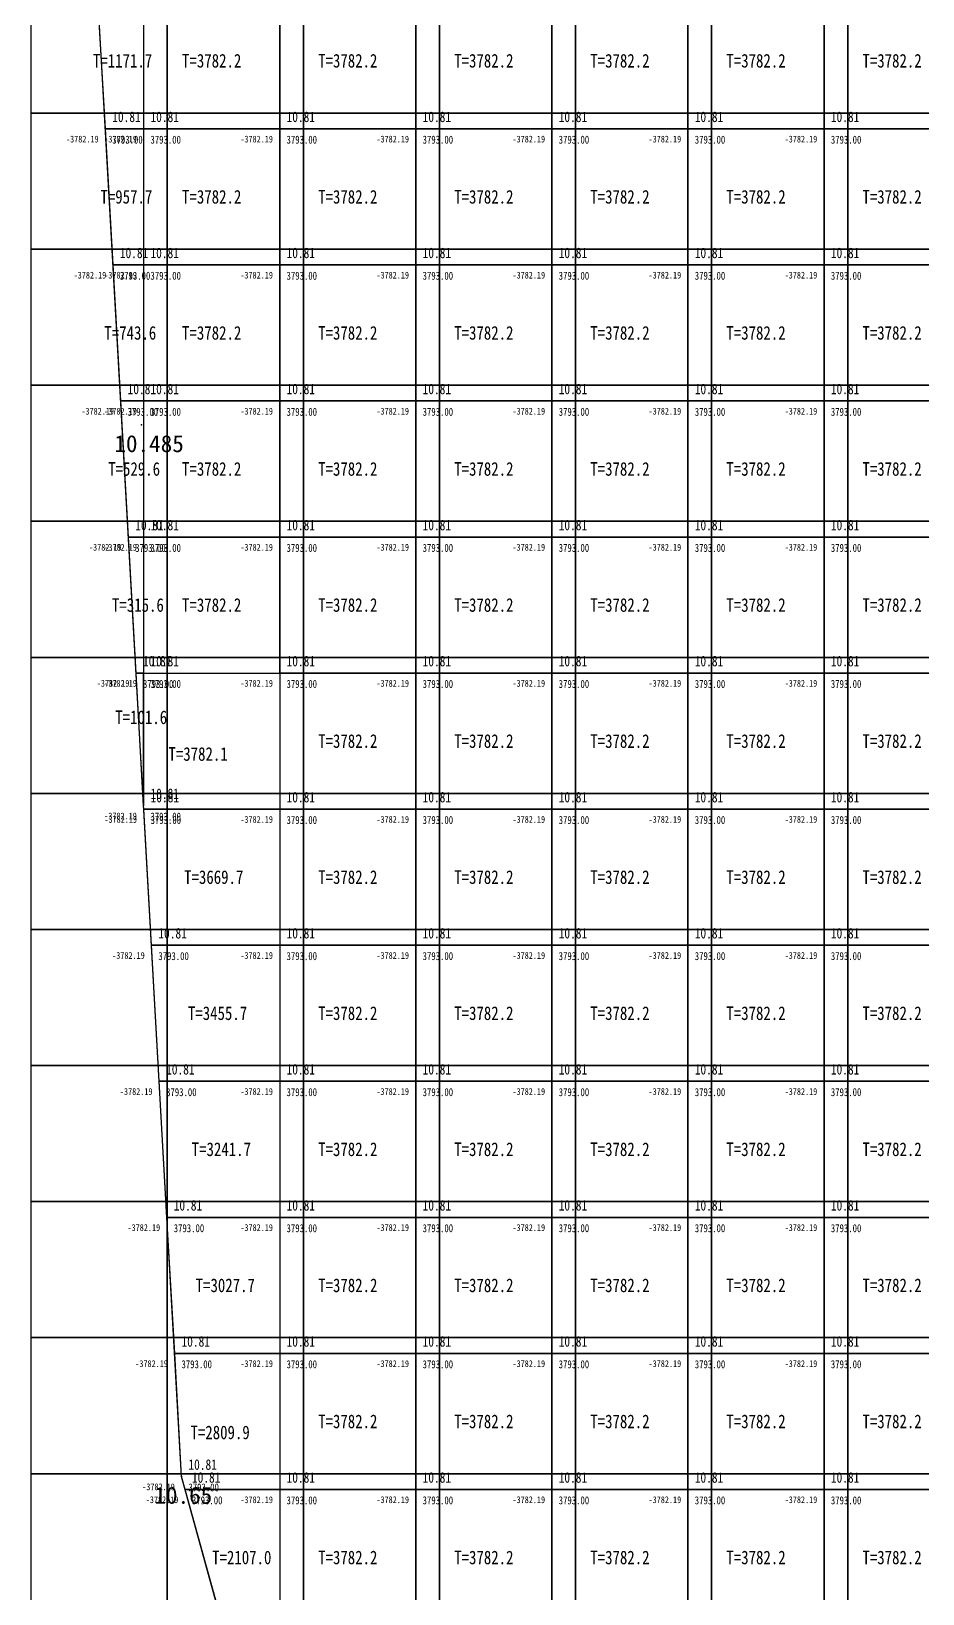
# Model space of a CAD drawing. Extents: x 2802 to 2877, y 3673 to 3804.
# Drawn here: x 2845.17 to 2851.73, y 3756.23 to 3767.72 of the extents above; entities that cross this region are included whole.
import ezdxf
from ezdxf.enums import TextEntityAlignment as Align

# ---------------------------------------------------------------- set-up
doc = ezdxf.new("R2010")
doc.units = 0
doc.header["$LTSCALE"] = 0.5
doc.header["$MEASUREMENT"] = 0
for name, color, linetype in [('FGW', 3, 'Continuous'), ('SHITI', 10, 'Continuous'), ('ZHUJI', 50, 'Continuous')]:
    doc.layers.add(name, color=color, linetype=linetype)

msp = doc.modelspace()

# ---------------------------------------------------------------- linework, layer by layer
for points in [[(2845.174, 3767.116), (2845.174, 3768.116), (2846.174, 3768.116), (2846.174, 3767.116), (2845.174, 3767.116)], [(2846.174, 3767.116), (2846.174, 3768.116), (2847.174, 3768.116), (2847.174, 3767.116), (2846.174, 3767.116)], [(2847.174, 3767.116), (2847.174, 3768.116), (2848.174, 3768.116), (2848.174, 3767.116), (2847.174, 3767.116)], [(2848.174, 3767.116), (2848.174, 3768.116), (2849.174, 3768.116), (2849.174, 3767.116), (2848.174, 3767.116)], [(2849.174, 3767.116), (2849.174, 3768.116), (2850.174, 3768.116), (2850.174, 3767.116), (2849.174, 3767.116)], [(2850.174, 3767.116), (2850.174, 3768.116), (2851.174, 3768.116), (2851.174, 3767.116), (2850.174, 3767.116)], [(2851.174, 3767.116), (2851.174, 3768.116), (2852.174, 3768.116), (2852.174, 3767.116), (2851.174, 3767.116)], [(2845.174, 3766.116), (2845.174, 3767.116), (2846.174, 3767.116), (2846.174, 3766.116), (2845.174, 3766.116)], [(2846.174, 3766.116), (2846.174, 3767.116), (2847.174, 3767.116), (2847.174, 3766.116), (2846.174, 3766.116)], [(2847.174, 3766.116), (2847.174, 3767.116), (2848.174, 3767.116), (2848.174, 3766.116), (2847.174, 3766.116)], [(2848.174, 3766.116), (2848.174, 3767.116), (2849.174, 3767.116), (2849.174, 3766.116), (2848.174, 3766.116)], [(2849.174, 3766.116), (2849.174, 3767.116), (2850.174, 3767.116), (2850.174, 3766.116), (2849.174, 3766.116)], [(2850.174, 3766.116), (2850.174, 3767.116), (2851.174, 3767.116), (2851.174, 3766.116), (2850.174, 3766.116)], [(2851.174, 3766.116), (2851.174, 3767.116), (2852.174, 3767.116), (2852.174, 3766.116), (2851.174, 3766.116)], [(2845.174, 3765.116), (2845.174, 3766.116), (2846.174, 3766.116), (2846.174, 3765.116), (2845.174, 3765.116)], [(2846.174, 3765.116), (2846.174, 3766.116), (2847.174, 3766.116), (2847.174, 3765.116), (2846.174, 3765.116)], [(2847.174, 3765.116), (2847.174, 3766.116), (2848.174, 3766.116), (2848.174, 3765.116), (2847.174, 3765.116)], [(2848.174, 3765.116), (2848.174, 3766.116), (2849.174, 3766.116), (2849.174, 3765.116), (2848.174, 3765.116)], [(2849.174, 3765.116), (2849.174, 3766.116), (2850.174, 3766.116), (2850.174, 3765.116), (2849.174, 3765.116)], [(2850.174, 3765.116), (2850.174, 3766.116), (2851.174, 3766.116), (2851.174, 3765.116), (2850.174, 3765.116)], [(2851.174, 3765.116), (2851.174, 3766.116), (2852.174, 3766.116), (2852.174, 3765.116), (2851.174, 3765.116)], [(2845.174, 3764.116), (2845.174, 3765.116), (2846.174, 3765.116), (2846.174, 3764.116), (2845.174, 3764.116)], [(2846.174, 3764.116), (2846.174, 3765.116), (2847.174, 3765.116), (2847.174, 3764.116), (2846.174, 3764.116)], [(2847.174, 3764.116), (2847.174, 3765.116), (2848.174, 3765.116), (2848.174, 3764.116), (2847.174, 3764.116)], [(2848.174, 3764.116), (2848.174, 3765.116), (2849.174, 3765.116), (2849.174, 3764.116), (2848.174, 3764.116)], [(2849.174, 3764.116), (2849.174, 3765.116), (2850.174, 3765.116), (2850.174, 3764.116), (2849.174, 3764.116)], [(2850.174, 3764.116), (2850.174, 3765.116), (2851.174, 3765.116), (2851.174, 3764.116), (2850.174, 3764.116)], [(2851.174, 3764.116), (2851.174, 3765.116), (2852.174, 3765.116), (2852.174, 3764.116), (2851.174, 3764.116)], [(2845.174, 3763.116), (2845.174, 3764.116), (2846.174, 3764.116), (2846.174, 3763.116), (2845.174, 3763.116)], [(2846.174, 3763.116), (2846.174, 3764.116), (2847.174, 3764.116), (2847.174, 3763.116), (2846.174, 3763.116)], [(2847.174, 3763.116), (2847.174, 3764.116), (2848.174, 3764.116), (2848.174, 3763.116), (2847.174, 3763.116)], [(2848.174, 3763.116), (2848.174, 3764.116), (2849.174, 3764.116), (2849.174, 3763.116), (2848.174, 3763.116)], [(2849.174, 3763.116), (2849.174, 3764.116), (2850.174, 3764.116), (2850.174, 3763.116), (2849.174, 3763.116)], [(2850.174, 3763.116), (2850.174, 3764.116), (2851.174, 3764.116), (2851.174, 3763.116), (2850.174, 3763.116)], [(2851.174, 3763.116), (2851.174, 3764.116), (2852.174, 3764.116), (2852.174, 3763.116), (2851.174, 3763.116)], [(2845.174, 3762.116), (2845.174, 3763.116), (2846.174, 3763.116), (2846.174, 3762.116), (2845.174, 3762.116)], [(2846.174, 3762.116), (2846.174, 3763.116), (2847.174, 3763.116), (2847.174, 3762.116), (2846.174, 3762.116)], [(2847.174, 3762.116), (2847.174, 3763.116), (2848.174, 3763.116), (2848.174, 3762.116), (2847.174, 3762.116)], [(2848.174, 3762.116), (2848.174, 3763.116), (2849.174, 3763.116), (2849.174, 3762.116), (2848.174, 3762.116)], [(2849.174, 3762.116), (2849.174, 3763.116), (2850.174, 3763.116), (2850.174, 3762.116), (2849.174, 3762.116)], [(2850.174, 3762.116), (2850.174, 3763.116), (2851.174, 3763.116), (2851.174, 3762.116), (2850.174, 3762.116)], [(2851.174, 3762.116), (2851.174, 3763.116), (2852.174, 3763.116), (2852.174, 3762.116), (2851.174, 3762.116)], [(2845.174, 3761.116), (2845.174, 3762.116), (2846.174, 3762.116), (2846.174, 3761.116), (2845.174, 3761.116)], [(2846.174, 3761.116), (2846.174, 3762.116), (2847.174, 3762.116), (2847.174, 3761.116), (2846.174, 3761.116)], [(2847.174, 3761.116), (2847.174, 3762.116), (2848.174, 3762.116), (2848.174, 3761.116), (2847.174, 3761.116)], [(2848.174, 3761.116), (2848.174, 3762.116), (2849.174, 3762.116), (2849.174, 3761.116), (2848.174, 3761.116)], [(2849.174, 3761.116), (2849.174, 3762.116), (2850.174, 3762.116), (2850.174, 3761.116), (2849.174, 3761.116)], [(2850.174, 3761.116), (2850.174, 3762.116), (2851.174, 3762.116), (2851.174, 3761.116), (2850.174, 3761.116)], [(2851.174, 3761.116), (2851.174, 3762.116), (2852.174, 3762.116), (2852.174, 3761.116), (2851.174, 3761.116)], [(2845.174, 3760.116), (2845.174, 3761.116), (2846.174, 3761.116), (2846.174, 3760.116), (2845.174, 3760.116)], [(2846.174, 3760.116), (2846.174, 3761.116), (2847.174, 3761.116), (2847.174, 3760.116), (2846.174, 3760.116)], [(2847.174, 3760.116), (2847.174, 3761.116), (2848.174, 3761.116), (2848.174, 3760.116), (2847.174, 3760.116)], [(2848.174, 3760.116), (2848.174, 3761.116), (2849.174, 3761.116), (2849.174, 3760.116), (2848.174, 3760.116)], [(2849.174, 3760.116), (2849.174, 3761.116), (2850.174, 3761.116), (2850.174, 3760.116), (2849.174, 3760.116)], [(2850.174, 3760.116), (2850.174, 3761.116), (2851.174, 3761.116), (2851.174, 3760.116), (2850.174, 3760.116)], [(2851.174, 3760.116), (2851.174, 3761.116), (2852.174, 3761.116), (2852.174, 3760.116), (2851.174, 3760.116)], [(2845.174, 3759.116), (2845.174, 3760.116), (2846.174, 3760.116), (2846.174, 3759.116), (2845.174, 3759.116)], [(2846.174, 3759.116), (2846.174, 3760.116), (2847.174, 3760.116), (2847.174, 3759.116), (2846.174, 3759.116)], [(2847.174, 3759.116), (2847.174, 3760.116), (2848.174, 3760.116), (2848.174, 3759.116), (2847.174, 3759.116)], [(2848.174, 3759.116), (2848.174, 3760.116), (2849.174, 3760.116), (2849.174, 3759.116), (2848.174, 3759.116)], [(2849.174, 3759.116), (2849.174, 3760.116), (2850.174, 3760.116), (2850.174, 3759.116), (2849.174, 3759.116)], [(2850.174, 3759.116), (2850.174, 3760.116), (2851.174, 3760.116), (2851.174, 3759.116), (2850.174, 3759.116)], [(2851.174, 3759.116), (2851.174, 3760.116), (2852.174, 3760.116), (2852.174, 3759.116), (2851.174, 3759.116)], [(2845.174, 3758.116), (2845.174, 3759.116), (2846.174, 3759.116), (2846.174, 3758.116), (2845.174, 3758.116)], [(2846.174, 3758.116), (2846.174, 3759.116), (2847.174, 3759.116), (2847.174, 3758.116), (2846.174, 3758.116)], [(2847.174, 3758.116), (2847.174, 3759.116), (2848.174, 3759.116), (2848.174, 3758.116), (2847.174, 3758.116)], [(2848.174, 3758.116), (2848.174, 3759.116), (2849.174, 3759.116), (2849.174, 3758.116), (2848.174, 3758.116)], [(2849.174, 3758.116), (2849.174, 3759.116), (2850.174, 3759.116), (2850.174, 3758.116), (2849.174, 3758.116)], [(2850.174, 3758.116), (2850.174, 3759.116), (2851.174, 3759.116), (2851.174, 3758.116), (2850.174, 3758.116)], [(2851.174, 3758.116), (2851.174, 3759.116), (2852.174, 3759.116), (2852.174, 3758.116), (2851.174, 3758.116)], [(2845.174, 3757.116), (2845.174, 3758.116), (2846.174, 3758.116), (2846.174, 3757.116), (2845.174, 3757.116)], [(2846.174, 3757.116), (2846.174, 3758.116), (2847.174, 3758.116), (2847.174, 3757.116), (2846.174, 3757.116)], [(2847.174, 3757.116), (2847.174, 3758.116), (2848.174, 3758.116), (2848.174, 3757.116), (2847.174, 3757.116)], [(2848.174, 3757.116), (2848.174, 3758.116), (2849.174, 3758.116), (2849.174, 3757.116), (2848.174, 3757.116)], [(2849.174, 3757.116), (2849.174, 3758.116), (2850.174, 3758.116), (2850.174, 3757.116), (2849.174, 3757.116)], [(2850.174, 3757.116), (2850.174, 3758.116), (2851.174, 3758.116), (2851.174, 3757.116), (2850.174, 3757.116)], [(2851.174, 3757.116), (2851.174, 3758.116), (2852.174, 3758.116), (2852.174, 3757.116), (2851.174, 3757.116)], [(2845.174, 3756.116), (2845.174, 3757.116), (2846.174, 3757.116), (2846.174, 3756.116), (2845.174, 3756.116)], [(2846.174, 3756.116), (2846.174, 3757.116), (2847.174, 3757.116), (2847.174, 3756.116), (2846.174, 3756.116)], [(2847.174, 3756.116), (2847.174, 3757.116), (2848.174, 3757.116), (2848.174, 3756.116), (2847.174, 3756.116)], [(2848.174, 3756.116), (2848.174, 3757.116), (2849.174, 3757.116), (2849.174, 3756.116), (2848.174, 3756.116)], [(2849.174, 3756.116), (2849.174, 3757.116), (2850.174, 3757.116), (2850.174, 3756.116), (2849.174, 3756.116)], [(2850.174, 3756.116), (2850.174, 3757.116), (2851.174, 3757.116), (2851.174, 3756.116), (2850.174, 3756.116)], [(2851.174, 3756.116), (2851.174, 3757.116), (2852.174, 3757.116), (2852.174, 3756.116), (2851.174, 3756.116)]]:
    msp.add_lwpolyline(points)
at = {"layer": 'FGW', "flags": 128}
for points in [[(2846, 3768), (2846, 3767), (2845.719, 3767), (2845.662, 3768)], [(2846, 3767), (2847, 3767), (2847, 3768), (2846, 3768)], [(2847, 3767), (2848, 3767), (2848, 3768), (2847, 3768)], [(2848, 3767), (2849, 3767), (2849, 3768), (2848, 3768)], [(2849, 3767), (2850, 3767), (2850, 3768), (2849, 3768)], [(2850, 3767), (2851, 3767), (2851, 3768), (2850, 3768)], [(2851, 3767), (2852, 3767), (2852, 3768), (2851, 3768)], [(2846, 3767), (2846, 3766), (2845.775, 3766), (2845.719, 3767)], [(2846, 3766), (2847, 3766), (2847, 3767), (2846, 3767)], [(2847, 3766), (2848, 3766), (2848, 3767), (2847, 3767)], [(2848, 3766), (2849, 3766), (2849, 3767), (2848, 3767)], [(2849, 3766), (2850, 3766), (2850, 3767), (2849, 3767)], [(2850, 3766), (2851, 3766), (2851, 3767), (2850, 3767)], [(2851, 3766), (2852, 3766), (2852, 3767), (2851, 3767)], [(2846, 3766), (2846, 3765), (2845.832, 3765), (2845.775, 3766)], [(2846, 3765), (2847, 3765), (2847, 3766), (2846, 3766)], [(2847, 3765), (2848, 3765), (2848, 3766), (2847, 3766)], [(2848, 3765), (2849, 3765), (2849, 3766), (2848, 3766)], [(2849, 3765), (2850, 3765), (2850, 3766), (2849, 3766)], [(2850, 3765), (2851, 3765), (2851, 3766), (2850, 3766)], [(2851, 3765), (2852, 3765), (2852, 3766), (2851, 3766)], [(2846, 3765), (2846, 3764), (2845.888, 3764), (2845.832, 3765)], [(2846, 3764), (2847, 3764), (2847, 3765), (2846, 3765)], [(2847, 3764), (2848, 3764), (2848, 3765), (2847, 3765)], [(2848, 3764), (2849, 3764), (2849, 3765), (2848, 3765)], [(2849, 3764), (2850, 3764), (2850, 3765), (2849, 3765)], [(2850, 3764), (2851, 3764), (2851, 3765), (2850, 3765)], [(2851, 3764), (2852, 3764), (2852, 3765), (2851, 3765)], [(2846, 3764), (2846, 3763), (2845.945, 3763), (2845.888, 3764)], [(2846, 3763), (2847, 3763), (2847, 3764), (2846, 3764)], [(2847, 3763), (2848, 3763), (2848, 3764), (2847, 3764)], [(2848, 3763), (2849, 3763), (2849, 3764), (2848, 3764)], [(2849, 3763), (2850, 3763), (2850, 3764), (2849, 3764)], [(2850, 3763), (2851, 3763), (2851, 3764), (2850, 3764)], [(2851, 3763), (2852, 3763), (2852, 3764), (2851, 3764)], [(2846, 3763), (2846, 3762.025), (2845.945, 3763)], [(2847, 3763), (2847, 3762), (2846.001, 3762), (2846, 3762.025), (2846, 3763)], [(2847, 3762), (2848, 3762), (2848, 3763), (2847, 3763)], [(2848, 3762), (2849, 3762), (2849, 3763), (2848, 3763)], [(2849, 3762), (2850, 3762), (2850, 3763), (2849, 3763)], [(2850, 3762), (2851, 3762), (2851, 3763), (2850, 3763)], [(2851, 3762), (2852, 3762), (2852, 3763), (2851, 3763)], [(2847, 3762), (2847, 3761), (2846.058, 3761), (2846.001, 3762)], [(2847, 3761), (2848, 3761), (2848, 3762), (2847, 3762)], [(2848, 3761), (2849, 3761), (2849, 3762), (2848, 3762)], [(2849, 3761), (2850, 3761), (2850, 3762), (2849, 3762)], [(2850, 3761), (2851, 3761), (2851, 3762), (2850, 3762)], [(2851, 3761), (2852, 3761), (2852, 3762), (2851, 3762)], [(2847, 3761), (2847, 3760), (2846.115, 3760), (2846.058, 3761)], [(2847, 3760), (2848, 3760), (2848, 3761), (2847, 3761)], [(2848, 3760), (2849, 3760), (2849, 3761), (2848, 3761)], [(2849, 3760), (2850, 3760), (2850, 3761), (2849, 3761)], [(2850, 3760), (2851, 3760), (2851, 3761), (2850, 3761)], [(2851, 3760), (2852, 3760), (2852, 3761), (2851, 3761)], [(2847, 3760), (2847, 3759), (2846.171, 3759), (2846.115, 3760)], [(2847, 3759), (2848, 3759), (2848, 3760), (2847, 3760)], [(2848, 3759), (2849, 3759), (2849, 3760), (2848, 3760)], [(2849, 3759), (2850, 3759), (2850, 3760), (2849, 3760)], [(2850, 3759), (2851, 3759), (2851, 3760), (2850, 3760)], [(2851, 3759), (2852, 3759), (2852, 3760), (2851, 3760)], [(2847, 3759), (2847, 3758), (2846.228, 3758), (2846.171, 3759)], [(2847, 3758), (2848, 3758), (2848, 3759), (2847, 3759)], [(2848, 3758), (2849, 3758), (2849, 3759), (2848, 3759)], [(2849, 3758), (2850, 3758), (2850, 3759), (2849, 3759)], [(2850, 3758), (2851, 3758), (2851, 3759), (2850, 3759)], [(2851, 3758), (2852, 3758), (2852, 3759), (2851, 3759)], [(2847, 3758), (2847, 3757), (2846.305, 3757), (2846.279, 3757.095), (2846.228, 3758)], [(2847, 3757), (2848, 3757), (2848, 3758), (2847, 3758)], [(2848, 3757), (2849, 3757), (2849, 3758), (2848, 3758)], [(2849, 3757), (2850, 3757), (2850, 3758), (2849, 3758)], [(2850, 3757), (2851, 3757), (2851, 3758), (2850, 3758)], [(2851, 3757), (2852, 3757), (2852, 3758), (2851, 3758)], [(2847, 3757), (2847, 3756), (2846.581, 3756), (2846.305, 3757)], [(2847, 3756), (2848, 3756), (2848, 3757), (2847, 3757)], [(2848, 3756), (2849, 3756), (2849, 3757), (2848, 3757)], [(2849, 3756), (2850, 3756), (2850, 3757), (2849, 3757)], [(2850, 3756), (2851, 3756), (2851, 3757), (2850, 3757)], [(2851, 3756), (2852, 3756), (2852, 3757), (2851, 3757)]]:
    msp.add_lwpolyline(points, close=True, dxfattribs=at)
at = {"layer": 'SHITI'}
msp.add_lwpolyline([(2845.174, 3778.428), (2853.8, 3795.293), (2856.23, 3799.039), (2864.64, 3799.283), (2868.952, 3795.959), (2870.191, 3792.979), (2870.586, 3785.879), (2870.663, 3769.646), (2864.182, 3751.04), (2859.717, 3744.891), (2853.723, 3744.116), (2848.263, 3749.893), (2846.279, 3757.095), (2845.423, 3772.222), (2845.174, 3778.428)], close=True, dxfattribs=at)
at = {"layer": 'ZHUJI'}
for p in [(2845.985, 3764.824), (2846.279, 3757.095)]:
    msp.add_point(p, dxfattribs=at)

# ---------------------------------------------------------------- texts
at = {"layer": 'FGW', "width": 0.8}
for s, p in [('T=1171.7', (2845.845, 3767.5)), ('T=3782.2', (2846.5, 3767.5)), ('T=3782.2', (2847.5, 3767.5)), ('T=3782.2', (2848.5, 3767.5)), ('T=3782.2', (2849.5, 3767.5)), ('T=3782.2', (2850.5, 3767.5)), ('T=3782.2', (2851.5, 3767.5)), ('T=957.7', (2845.873, 3766.5)), ('T=3782.2', (2846.5, 3766.5)), ('T=3782.2', (2847.5, 3766.5)), ('T=3782.2', (2848.5, 3766.5)), ('T=3782.2', (2849.5, 3766.5)), ('T=3782.2', (2850.5, 3766.5)), ('T=3782.2', (2851.5, 3766.5)), ('T=743.6', (2845.902, 3765.5)), ('T=3782.2', (2846.5, 3765.5)), ('T=3782.2', (2847.5, 3765.5)), ('T=3782.2', (2848.5, 3765.5)), ('T=3782.2', (2849.5, 3765.5)), ('T=3782.2', (2850.5, 3765.5)), ('T=3782.2', (2851.5, 3765.5)), ('T=529.6', (2845.93, 3764.5)), ('T=3782.2', (2846.5, 3764.5)), ('T=3782.2', (2847.5, 3764.5)), ('T=3782.2', (2848.5, 3764.5)), ('T=3782.2', (2849.5, 3764.5)), ('T=3782.2', (2850.5, 3764.5)), ('T=3782.2', (2851.5, 3764.5)), ('T=315.6', (2845.958, 3763.5)), ('T=3782.2', (2846.5, 3763.5)), ('T=3782.2', (2847.5, 3763.5)), ('T=3782.2', (2848.5, 3763.5)), ('T=3782.2', (2849.5, 3763.5)), ('T=3782.2', (2850.5, 3763.5)), ('T=3782.2', (2851.5, 3763.5)), ('T=101.6', (2845.982, 3762.675)), ('T=3782.2', (2847.5, 3762.5)), ('T=3782.2', (2848.5, 3762.5)), ('T=3782.2', (2849.5, 3762.5)), ('T=3782.2', (2850.5, 3762.5)), ('T=3782.2', (2851.5, 3762.5)), ('T=3782.1', (2846.4, 3762.405)), ('T=3669.7', (2846.515, 3761.5)), ('T=3782.2', (2847.5, 3761.5)), ('T=3782.2', (2848.5, 3761.5)), ('T=3782.2', (2849.5, 3761.5)), ('T=3782.2', (2850.5, 3761.5)), ('T=3782.2', (2851.5, 3761.5)), ('T=3455.7', (2846.543, 3760.5)), ('T=3782.2', (2847.5, 3760.5)), ('T=3782.2', (2848.5, 3760.5)), ('T=3782.2', (2849.5, 3760.5)), ('T=3782.2', (2850.5, 3760.5)), ('T=3782.2', (2851.5, 3760.5)), ('T=3241.7', (2846.571, 3759.5)), ('T=3782.2', (2847.5, 3759.5)), ('T=3782.2', (2848.5, 3759.5)), ('T=3782.2', (2849.5, 3759.5)), ('T=3782.2', (2850.5, 3759.5)), ('T=3782.2', (2851.5, 3759.5)), ('T=3027.7', (2846.6, 3758.5)), ('T=3782.2', (2847.5, 3758.5)), ('T=3782.2', (2848.5, 3758.5)), ('T=3782.2', (2849.5, 3758.5)), ('T=3782.2', (2850.5, 3758.5)), ('T=3782.2', (2851.5, 3758.5)), ('T=3782.2', (2847.5, 3757.5)), ('T=3782.2', (2848.5, 3757.5)), ('T=3782.2', (2849.5, 3757.5)), ('T=3782.2', (2850.5, 3757.5)), ('T=3782.2', (2851.5, 3757.5)), ('T=2809.9', (2846.562, 3757.419)), ('T=2107.0', (2846.721, 3756.5)), ('T=3782.2', (2847.5, 3756.5)), ('T=3782.2', (2848.5, 3756.5)), ('T=3782.2', (2849.5, 3756.5)), ('T=3782.2', (2850.5, 3756.5)), ('T=3782.2', (2851.5, 3756.5))]:
    msp.add_text(s, height=0.1, dxfattribs=at).set_placement(p, align=Align.MIDDLE)
at = {"layer": 'FGW', "color": 2, "width": 0.8}
for p in [(2845.769, 3767.05, 10.814), (2845.769, 3767.05, 10.814), (2846.05, 3767.05, 10.814), (2846.05, 3767.05, 10.814), (2846.05, 3767.05, 10.814), (2847.05, 3767.05, 10.814), (2848.05, 3767.05, 10.814), (2849.05, 3767.05, 10.814), (2850.05, 3767.05, 10.814), (2851.05, 3767.05, 10.814), (2845.825, 3766.05, 10.814), (2845.825, 3766.05, 10.814), (2846.05, 3766.05, 10.814), (2846.05, 3766.05, 10.814), (2846.05, 3766.05, 10.814), (2847.05, 3766.05, 10.814), (2848.05, 3766.05, 10.814), (2849.05, 3766.05, 10.814), (2850.05, 3766.05, 10.814), (2851.05, 3766.05, 10.814), (2845.882, 3765.05, 10.814), (2845.882, 3765.05, 10.814), (2846.05, 3765.05, 10.814), (2846.05, 3765.05, 10.814), (2846.05, 3765.05, 10.814), (2847.05, 3765.05, 10.814), (2848.05, 3765.05, 10.814), (2849.05, 3765.05, 10.814), (2850.05, 3765.05, 10.814), (2851.05, 3765.05, 10.814), (2845.938, 3764.05, 10.814), (2845.938, 3764.05, 10.814), (2846.05, 3764.05, 10.814), (2846.05, 3764.05, 10.814), (2846.05, 3764.05, 10.814), (2847.05, 3764.05, 10.814), (2848.05, 3764.05, 10.814), (2849.05, 3764.05, 10.814), (2850.05, 3764.05, 10.814), (2851.05, 3764.05, 10.814), (2845.995, 3763.05, 10.814), (2845.995, 3763.05, 10.814), (2846.05, 3763.05, 10.814), (2846.05, 3763.05, 10.814), (2846.05, 3763.05, 10.814), (2846.05, 3763.05, 10.814), (2847.05, 3763.05, 10.814), (2847.05, 3763.05, 10.814), (2848.05, 3763.05, 10.814), (2849.05, 3763.05, 10.814), (2850.05, 3763.05, 10.814), (2851.05, 3763.05, 10.814), (2846.05, 3762.075, 10.814), (2846.05, 3762.075, 10.814), (2846.051, 3762.05, 10.814), (2846.051, 3762.05, 10.814), (2847.05, 3762.05, 10.814), (2847.05, 3762.05, 10.814), (2847.05, 3762.05, 10.814), (2848.05, 3762.05, 10.814), (2849.05, 3762.05, 10.814), (2850.05, 3762.05, 10.814), (2851.05, 3762.05, 10.814), (2846.108, 3761.05, 10.814), (2846.108, 3761.05, 10.814), (2847.05, 3761.05, 10.814), (2847.05, 3761.05, 10.814), (2847.05, 3761.05, 10.814), (2848.05, 3761.05, 10.814), (2849.05, 3761.05, 10.814), (2850.05, 3761.05, 10.814), (2851.05, 3761.05, 10.814), (2846.165, 3760.05, 10.814), (2846.165, 3760.05, 10.814), (2847.05, 3760.05, 10.814), (2847.05, 3760.05, 10.814), (2847.05, 3760.05, 10.814), (2848.05, 3760.05, 10.814), (2849.05, 3760.05, 10.814), (2850.05, 3760.05, 10.814), (2851.05, 3760.05, 10.814), (2846.221, 3759.05, 10.814), (2846.221, 3759.05, 10.814), (2847.05, 3759.05, 10.814), (2847.05, 3759.05, 10.814), (2847.05, 3759.05, 10.814), (2848.05, 3759.05, 10.814), (2849.05, 3759.05, 10.814), (2850.05, 3759.05, 10.814), (2851.05, 3759.05, 10.814), (2846.278, 3758.05, 10.814), (2846.278, 3758.05, 10.814), (2847.05, 3758.05, 10.814), (2847.05, 3758.05, 10.814), (2847.05, 3758.05, 10.814), (2848.05, 3758.05, 10.814), (2849.05, 3758.05, 10.814), (2850.05, 3758.05, 10.814), (2851.05, 3758.05, 10.814), (2846.329, 3757.145, 10.814), (2846.355, 3757.05, 10.814), (2846.355, 3757.05, 10.814), (2847.05, 3757.05, 10.814), (2847.05, 3757.05, 10.814), (2847.05, 3757.05, 10.814), (2848.05, 3757.05, 10.814), (2849.05, 3757.05, 10.814), (2850.05, 3757.05, 10.814), (2851.05, 3757.05, 10.814)]:
    msp.add_text('10.81', height=0.0769, dxfattribs=at).set_placement(p)
at = {"layer": 'FGW', "color": 6, "width": 0.8}
for p in [(2845.669, 3766.95, 10.814), (2845.669, 3766.95, 10.814), (2845.95, 3766.95, 10.814), (2845.95, 3766.95, 10.814), (2845.95, 3766.95, 10.814), (2846.95, 3766.95, 10.814), (2847.95, 3766.95, 10.814), (2848.95, 3766.95, 10.814), (2849.95, 3766.95, 10.814), (2850.95, 3766.95, 10.814), (2845.725, 3765.95, 10.814), (2845.725, 3765.95, 10.814), (2845.95, 3765.95, 10.814), (2845.95, 3765.95, 10.814), (2845.95, 3765.95, 10.814), (2846.95, 3765.95, 10.814), (2847.95, 3765.95, 10.814), (2848.95, 3765.95, 10.814), (2849.95, 3765.95, 10.814), (2850.95, 3765.95, 10.814), (2845.782, 3764.95, 10.814), (2845.782, 3764.95, 10.814), (2845.95, 3764.95, 10.814), (2845.95, 3764.95, 10.814), (2845.95, 3764.95, 10.814), (2846.95, 3764.95, 10.814), (2847.95, 3764.95, 10.814), (2848.95, 3764.95, 10.814), (2849.95, 3764.95, 10.814), (2850.95, 3764.95, 10.814), (2845.838, 3763.95, 10.814), (2845.838, 3763.95, 10.814), (2845.95, 3763.95, 10.814), (2845.95, 3763.95, 10.814), (2845.95, 3763.95, 10.814), (2846.95, 3763.95, 10.814), (2847.95, 3763.95, 10.814), (2848.95, 3763.95, 10.814), (2849.95, 3763.95, 10.814), (2850.95, 3763.95, 10.814), (2845.895, 3762.95, 10.814), (2845.895, 3762.95, 10.814), (2845.95, 3762.95, 10.814), (2845.95, 3762.95, 10.814), (2845.95, 3762.95, 10.814), (2845.95, 3762.95, 10.814), (2846.95, 3762.95, 10.814), (2846.95, 3762.95, 10.814), (2847.95, 3762.95, 10.814), (2848.95, 3762.95, 10.814), (2849.95, 3762.95, 10.814), (2850.95, 3762.95, 10.814), (2845.95, 3761.975, 10.814), (2845.95, 3761.975, 10.814), (2845.951, 3761.95, 10.814), (2845.951, 3761.95, 10.814), (2846.95, 3761.95, 10.814), (2846.95, 3761.95, 10.814), (2846.95, 3761.95, 10.814), (2847.95, 3761.95, 10.814), (2848.95, 3761.95, 10.814), (2849.95, 3761.95, 10.814), (2850.95, 3761.95, 10.814), (2846.008, 3760.95, 10.814), (2846.008, 3760.95, 10.814), (2846.95, 3760.95, 10.814), (2846.95, 3760.95, 10.814), (2846.95, 3760.95, 10.814), (2847.95, 3760.95, 10.814), (2848.95, 3760.95, 10.814), (2849.95, 3760.95, 10.814), (2850.95, 3760.95, 10.814), (2846.065, 3759.95, 10.814), (2846.065, 3759.95, 10.814), (2846.95, 3759.95, 10.814), (2846.95, 3759.95, 10.814), (2846.95, 3759.95, 10.814), (2847.95, 3759.95, 10.814), (2848.95, 3759.95, 10.814), (2849.95, 3759.95, 10.814), (2850.95, 3759.95, 10.814), (2846.121, 3758.95, 10.814), (2846.121, 3758.95, 10.814), (2846.95, 3758.95, 10.814), (2846.95, 3758.95, 10.814), (2846.95, 3758.95, 10.814), (2847.95, 3758.95, 10.814), (2848.95, 3758.95, 10.814), (2849.95, 3758.95, 10.814), (2850.95, 3758.95, 10.814), (2846.178, 3757.95, 10.814), (2846.178, 3757.95, 10.814), (2846.95, 3757.95, 10.814), (2846.95, 3757.95, 10.814), (2846.95, 3757.95, 10.814), (2847.95, 3757.95, 10.814), (2848.95, 3757.95, 10.814), (2849.95, 3757.95, 10.814), (2850.95, 3757.95, 10.814), (2846.229, 3757.045, 10.814), (2846.255, 3756.95, 10.814), (2846.255, 3756.95, 10.814), (2846.95, 3756.95, 10.814), (2846.95, 3756.95, 10.814), (2846.95, 3756.95, 10.814), (2847.95, 3756.95, 10.814), (2848.95, 3756.95, 10.814), (2849.95, 3756.95, 10.814), (2850.95, 3756.95, 10.814)]:
    msp.add_text('-3782.19', height=0.05, dxfattribs=at).set_placement(p, align=Align.TOP_RIGHT)
at = {"layer": 'FGW', "color": 4, "width": 0.8}
for p in [(2845.769, 3766.95, 10.814), (2845.769, 3766.95, 10.814), (2846.05, 3766.95, 10.814), (2846.05, 3766.95, 10.814), (2846.05, 3766.95, 10.814), (2847.05, 3766.95, 10.814), (2848.05, 3766.95, 10.814), (2849.05, 3766.95, 10.814), (2850.05, 3766.95, 10.814), (2851.05, 3766.95, 10.814), (2845.825, 3765.95, 10.814), (2845.825, 3765.95, 10.814), (2846.05, 3765.95, 10.814), (2846.05, 3765.95, 10.814), (2846.05, 3765.95, 10.814), (2847.05, 3765.95, 10.814), (2848.05, 3765.95, 10.814), (2849.05, 3765.95, 10.814), (2850.05, 3765.95, 10.814), (2851.05, 3765.95, 10.814), (2845.882, 3764.95, 10.814), (2845.882, 3764.95, 10.814), (2846.05, 3764.95, 10.814), (2846.05, 3764.95, 10.814), (2846.05, 3764.95, 10.814), (2847.05, 3764.95, 10.814), (2848.05, 3764.95, 10.814), (2849.05, 3764.95, 10.814), (2850.05, 3764.95, 10.814), (2851.05, 3764.95, 10.814), (2845.938, 3763.95, 10.814), (2845.938, 3763.95, 10.814), (2846.05, 3763.95, 10.814), (2846.05, 3763.95, 10.814), (2846.05, 3763.95, 10.814), (2847.05, 3763.95, 10.814), (2848.05, 3763.95, 10.814), (2849.05, 3763.95, 10.814), (2850.05, 3763.95, 10.814), (2851.05, 3763.95, 10.814), (2845.995, 3762.95, 10.814), (2845.995, 3762.95, 10.814), (2846.05, 3762.95, 10.814), (2846.05, 3762.95, 10.814), (2846.05, 3762.95, 10.814), (2846.05, 3762.95, 10.814), (2847.05, 3762.95, 10.814), (2847.05, 3762.95, 10.814), (2848.05, 3762.95, 10.814), (2849.05, 3762.95, 10.814), (2850.05, 3762.95, 10.814), (2851.05, 3762.95, 10.814), (2846.05, 3761.975, 10.814), (2846.05, 3761.975, 10.814), (2846.051, 3761.95, 10.814), (2846.051, 3761.95, 10.814), (2847.05, 3761.95, 10.814), (2847.05, 3761.95, 10.814), (2847.05, 3761.95, 10.814), (2848.05, 3761.95, 10.814), (2849.05, 3761.95, 10.814), (2850.05, 3761.95, 10.814), (2851.05, 3761.95, 10.814), (2846.108, 3760.95, 10.814), (2846.108, 3760.95, 10.814), (2847.05, 3760.95, 10.814), (2847.05, 3760.95, 10.814), (2847.05, 3760.95, 10.814), (2848.05, 3760.95, 10.814), (2849.05, 3760.95, 10.814), (2850.05, 3760.95, 10.814), (2851.05, 3760.95, 10.814), (2846.165, 3759.95, 10.814), (2846.165, 3759.95, 10.814), (2847.05, 3759.95, 10.814), (2847.05, 3759.95, 10.814), (2847.05, 3759.95, 10.814), (2848.05, 3759.95, 10.814), (2849.05, 3759.95, 10.814), (2850.05, 3759.95, 10.814), (2851.05, 3759.95, 10.814), (2846.221, 3758.95, 10.814), (2846.221, 3758.95, 10.814), (2847.05, 3758.95, 10.814), (2847.05, 3758.95, 10.814), (2847.05, 3758.95, 10.814), (2848.05, 3758.95, 10.814), (2849.05, 3758.95, 10.814), (2850.05, 3758.95, 10.814), (2851.05, 3758.95, 10.814), (2846.278, 3757.95, 10.814), (2846.278, 3757.95, 10.814), (2847.05, 3757.95, 10.814), (2847.05, 3757.95, 10.814), (2847.05, 3757.95, 10.814), (2848.05, 3757.95, 10.814), (2849.05, 3757.95, 10.814), (2850.05, 3757.95, 10.814), (2851.05, 3757.95, 10.814), (2846.329, 3757.045, 10.814), (2846.355, 3756.95, 10.814), (2846.355, 3756.95, 10.814), (2847.05, 3756.95, 10.814), (2847.05, 3756.95, 10.814), (2847.05, 3756.95, 10.814), (2848.05, 3756.95, 10.814), (2849.05, 3756.95, 10.814), (2850.05, 3756.95, 10.814), (2851.05, 3756.95, 10.814)]:
    msp.add_text('3793.00', height=0.0588, dxfattribs=at).set_placement(p, align=Align.TOP_LEFT)
at = {"layer": 'ZHUJI'}
for s, p in [('10.485', (2845.785, 3764.624)), ('10.65', (2846.079, 3756.895))]:
    msp.add_text(s, height=0.125, dxfattribs=at).set_placement(p)

doc.saveas('drawing.dxf')
